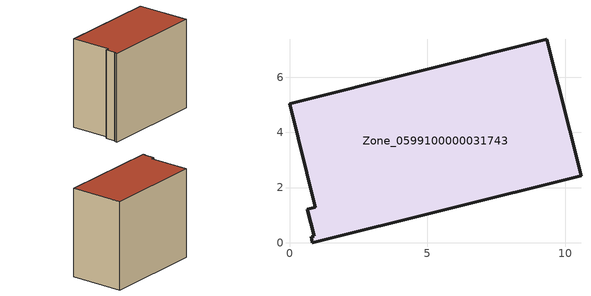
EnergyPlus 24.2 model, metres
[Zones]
Zone_0599100000031743
 floor ground (C_G): 10.57,2.42 0.83,0 0.78,0.21 0.89,0.23 0.65,1.21 0.93,1.28 0,5.04 9.34,7.38 z0
 wall outside (C_F): 0,5.04 0.93,1.28 0.65,1.21 0.89,0.23 0.78,0.21 0.83,0 10.57,2.42 9.34,7.38 0,5.04 z0:8.38
 roof outside (C_R): 0.78,0.21 0.83,0 10.57,2.42 9.34,7.38 0,5.04 0.93,1.28 0.65,1.21 0.89,0.23 z8.38
[BUILDING]
Pand.0599100000031743: North Axis=0; Terrain=City; Loads Convergence Tolerance Value=0.04; Temperature Convergence Tolerance Value=0.4; Solar Distribution=FullExterior; Maximum Number of Warmup Days=25; Minimum Number of Warmup Days=1
[Site:Location]
Rotterdam.The.Hague.AP_ZH_NLD Design_Conditions: Latitude=51.96; Longitude=4.45; Time Zone=1; Elevation=-4.5
[SITE:GROUNDTEMPERATURE:BUILDINGSURFACE]
18, 18, 18, 18, 18, 18, 18, 18, 18, 18, 18, 18
[MATERIAL] Thermal Absorptance=0.9; Solar Absorptance=0.7; Visible Absorptance=0.7
Name | Roughness | Thickness | Conductivity | Density | Specific Heat
G.TI.1975-1991 | MediumSmooth | 0.15 | 0.288461 | 540 | 1210
F.TI.1975-1991 | Rough | 0.3 | 0.230769 | 1920 | 840
R.TI.1975-1991 | MediumRough | 0.2 | 0.153846 | 1500 | 1000
[CONSTRUCTION]
C_G: G.TI.1975-1991
C_F: F.TI.1975-1991
C_R: R.TI.1975-1991
[ZONE]
Zone_0599100000031743: Type=1; Multiplier=1; Ceiling Height=Autocalculate; Volume=Autocalculate; Floor Area=autocalculate; Part of Total Floor Area=Yes
[ZONEINFILTRATION:DESIGNFLOWRATE]
Infil_Zone_0599100000031743: Zone or ZoneList or Space or SpaceList=Zone_0599100000031743; Schedule=AlwaysOn; Design Flow Rate Calculation Method=Flow/Area; Flow Rate per Floor Area=0.003; Constant Term Coefficient=1; Temperature Term Coefficient=0; Velocity Term Coefficient=0; Velocity Squared Term Coefficient=0
[HVACTEMPLATE:ZONE:IDEALLOADSAIRSYSTEM]
Zone_0599100000031743: Maximum Heating Supply Air Temperature=50; Minimum Cooling Supply Air Temperature=13; Maximum Heating Supply Air Humidity Ratio=0.0156; Minimum Cooling Supply Air Humidity Ratio=0.0077; Heating Limit=NoLimit; Cooling Limit=NoLimit; Dehumidification Control Type=ConstantSensibleHeatRatio; Cooling Sensible Heat Ratio=0.7; Dehumidification Setpoint=60; Humidification Control Type=None; Humidification Setpoint=30; Outdoor Air Method=None; Outdoor Air Flow Rate per Person=0.00944; Outdoor Air Flow Rate per Zone Floor Area=0; Outdoor Air Flow Rate per Zone=0; Demand Controlled Ventilation Type=None; Outdoor Air Economizer Type=NoEconomizer; Heat Recovery Type=None; Sensible Heat Recovery Effectiveness=0.7; Latent Heat Recovery Effectiveness=0.65
[ZONECONTROL:THERMOSTAT]
ThermostatControl_Zone_0599100000031743: Zone or ZoneList=Zone_0599100000031743; Control Type Schedule=DualSetpointControlType; Control 1=Thermostat_Zone_0599100000031743; Temperature Difference Between Cutout And Setpoint=0
[THERMOSTATSETPOINT:DUALSETPOINT]
Thermostat_Zone_0599100000031743: Heating Setpoint Temperature Schedule=HeatingSetpoint_Zone_0599100000031743; Cooling Setpoint Temperature Schedule=CoolingSetpoint_Zone_0599100000031743
[SCHEDULE:COMPACT]
HeatingSetpoint_Zone_0599100000031743: Through: 12/31, For: AllDays, Until: 24:00, 21
CoolingSetpoint_Zone_0599100000031743: Through: 12/31, For: AllDays, Until: 24:00, 24
DualSetpointControlType: Through: 12/31, For: AllDays, Until: 24:00, 4
AlwaysOn: Through: 12/31, For: AllDays, Until: 24:00, 1
